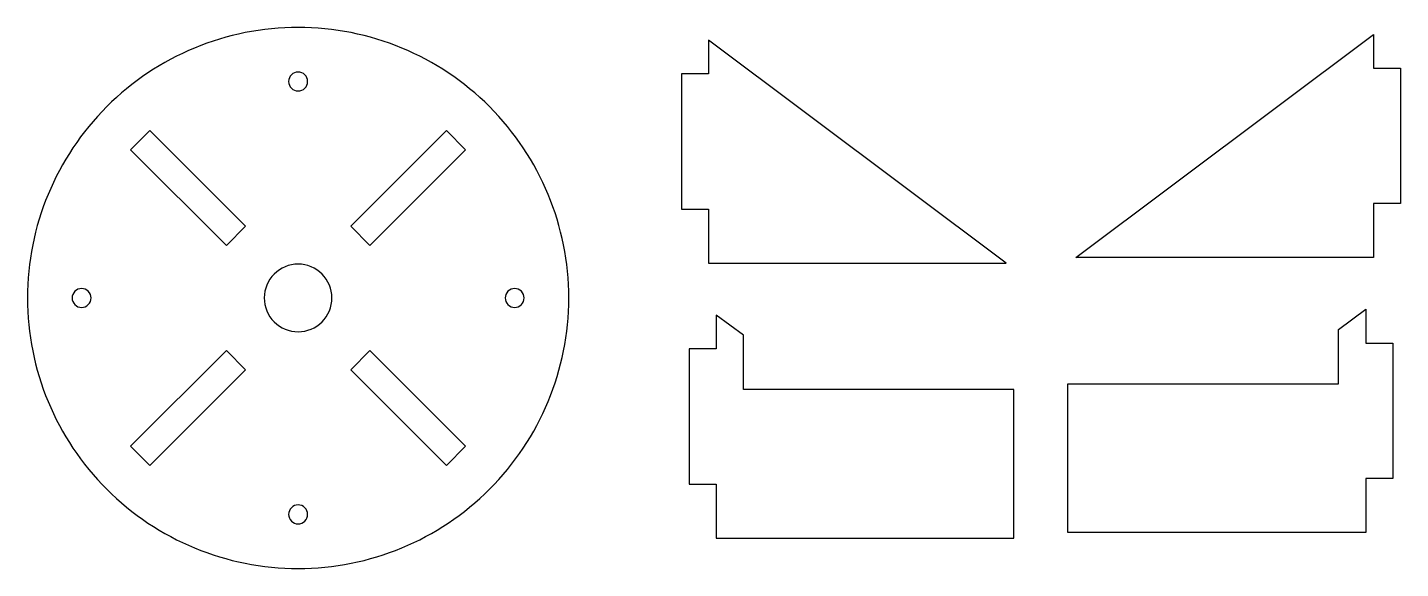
# Model space of a CAD drawing. Extents: x 4 to 105, y 57 to 97.
import ezdxf

# ---------------------------------------------------------------- set-up
doc = ezdxf.new("R2010")
doc.units = 0
doc.layers.get('0').update_dxf_attribs({"linetype": 'CONTINUOUS'})

msp = doc.modelspace()

# ---------------------------------------------------------------- linework, layer by layer
for points in [[(23.67, 96.85, 0.414214), (3.67, 76.85, 0.414214), (23.67, 56.85, 0.414214), (43.67, 76.85, 0.414214)], [(23.67, 93.55, 0.414214), (22.97, 92.85, 0.414214), (23.67, 92.15, 0.414214), (24.37, 92.85, 0.414214)], [(23.67, 79.35, 0.414214), (21.17, 76.85, 0.414214), (23.67, 74.35, 0.414214), (26.17, 76.85, 0.414214)], [(7.67, 77.55, 0.414214), (6.97, 76.85, 0.414214), (7.67, 76.15, 0.414214), (8.37, 76.85, 0.414214)], [(39.67, 77.55, 0.414214), (38.97, 76.85, 0.414214), (39.67, 76.15, 0.414214), (40.37, 76.85, 0.414214)], [(23.67, 61.55, 0.414214), (22.97, 60.85, 0.414214), (23.67, 60.15, 0.414214), (24.37, 60.85, 0.414214)]]:
    msp.add_lwpolyline(points, format="xyb", close=True)
for points in [[(51.99, 83.41), (53.99, 83.41), (53.99, 79.41), (75.99, 79.41), (53.99, 95.91), (53.99, 93.41), (51.99, 93.41)], [(105.13, 83.83), (103.13, 83.83), (103.13, 79.83), (81.13, 79.83), (103.13, 96.33), (103.13, 93.83), (105.13, 93.83)], [(52.57, 63.09), (54.57, 63.09), (54.57, 59.09), (76.57, 59.09), (76.57, 70.09), (56.57, 70.09), (56.57, 74.09), (54.57, 75.59), (54.57, 73.09), (52.57, 73.09)], [(104.56, 63.51), (102.56, 63.51), (102.56, 59.51), (80.56, 59.51), (80.56, 70.51), (100.56, 70.51), (100.56, 74.51), (102.56, 76.01), (102.56, 73.51), (104.56, 73.51)]]:
    msp.add_lwpolyline(points, close=True)
for points in [[(12.71, 89.22), (11.29, 87.81)], [(19.78, 82.15), (12.71, 89.22)], [(34.63, 89.22), (27.56, 82.15)], [(36.04, 87.81), (34.63, 89.22)], [(11.29, 87.81), (18.37, 80.74)], [(28.97, 80.74), (36.04, 87.81)], [(18.37, 80.74), (19.78, 82.15)], [(27.56, 82.15), (28.97, 80.74)], [(18.37, 72.96), (11.29, 65.89)], [(19.78, 71.54), (18.37, 72.96)], [(28.97, 72.96), (27.56, 71.54)], [(36.04, 65.89), (28.97, 72.96)], [(12.71, 64.47), (19.78, 71.54)], [(27.56, 71.54), (34.63, 64.47)], [(11.29, 65.89), (12.71, 64.47)], [(34.63, 64.47), (36.04, 65.89)]]:
    msp.add_lwpolyline(points)

doc.saveas('drawing.dxf')
